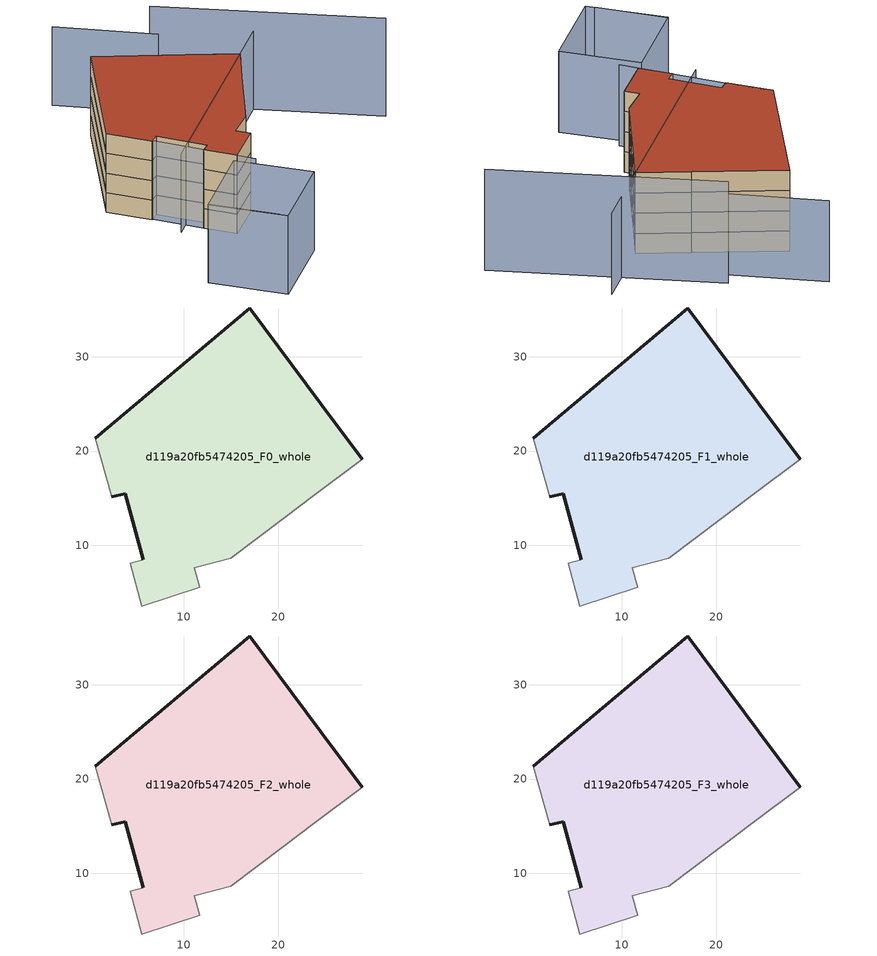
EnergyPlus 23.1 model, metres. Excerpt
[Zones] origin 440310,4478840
d119a20fb5474205_F0_whole
 floor ground (EU_floor_Construction): 24.55,25.02 28.94,19.11 23.89,15.35 20.59,12.86 14.97,8.62 11.1,7.6 11.66,5.54 5.54,3.55 4.3,8.09 5.68,8.45 3.75,15.47 2.32,15.13 0.58,21.36 16.98,35.19 z0
 wall outside (EU_wall_Construction): 28.94,19.11 24.55,25.02 16.98,35.19 0.58,21.36 / 2.32,15.13 3.75,15.47 5.68,8.45 z0:3
 wall adiabatic (EU_wall_Construction): 0.58,21.36 2.32,15.13 / 5.68,8.45 4.3,8.09 5.54,3.55 11.66,5.54 11.1,7.6 14.97,8.62 20.59,12.86 23.89,15.35 28.94,19.11 z0:3
d119a20fb5474205_F1_whole
 floor to d119a20fb5474205_F0_whole (EU_floor_Construction): 24.55,25.02 28.94,19.11 23.89,15.35 20.59,12.86 14.97,8.62 11.1,7.6 11.66,5.54 5.54,3.55 4.3,8.09 5.68,8.45 3.75,15.47 2.32,15.13 0.58,21.36 16.98,35.19 z3
 wall outside (EU_wall_Construction): 28.94,19.11 24.55,25.02 16.98,35.19 0.58,21.36 / 2.32,15.13 3.75,15.47 5.68,8.45 z3:6
 wall adiabatic (EU_wall_Construction): 0.58,21.36 2.32,15.13 / 5.68,8.45 4.3,8.09 5.54,3.55 11.66,5.54 11.1,7.6 14.97,8.62 20.59,12.86 23.89,15.35 28.94,19.11 z3:6
d119a20fb5474205_F2_whole
 floor to d119a20fb5474205_F1_whole (EU_floor_Construction): 24.55,25.02 28.94,19.11 23.89,15.35 20.59,12.86 14.97,8.62 11.1,7.6 11.66,5.54 5.54,3.55 4.3,8.09 5.68,8.45 3.75,15.47 2.32,15.13 0.58,21.36 16.98,35.19 z6
 wall outside (EU_wall_Construction): 28.94,19.11 24.55,25.02 16.98,35.19 0.58,21.36 / 2.32,15.13 3.75,15.47 5.68,8.45 z6:9
 wall adiabatic (EU_wall_Construction): 0.58,21.36 2.32,15.13 / 5.68,8.45 4.3,8.09 5.54,3.55 11.66,5.54 11.1,7.6 14.97,8.62 20.59,12.86 23.89,15.35 28.94,19.11 z6:9
d119a20fb5474205_F3_whole
 floor to d119a20fb5474205_F2_whole (EU_floor_Construction): 24.55,25.02 28.94,19.11 23.89,15.35 20.59,12.86 14.97,8.62 11.1,7.6 11.66,5.54 5.54,3.55 4.3,8.09 5.68,8.45 3.75,15.47 2.32,15.13 0.58,21.36 16.98,35.19 z9
 wall outside (EU_wall_Construction): 28.94,19.11 24.55,25.02 16.98,35.19 0.58,21.36 / 2.32,15.13 3.75,15.47 5.68,8.45 z9:12
 wall adiabatic (EU_wall_Construction): 0.58,21.36 2.32,15.13 / 5.68,8.45 4.3,8.09 5.54,3.55 11.66,5.54 11.1,7.6 14.97,8.62 20.59,12.86 23.89,15.35 28.94,19.11 z9:12
 roof outside (EU_roof_Construction): 20.59,12.86 23.89,15.35 28.94,19.11 24.55,25.02 16.98,35.19 0.58,21.36 2.32,15.13 3.75,15.47 5.68,8.45 4.3,8.09 5.54,3.55 11.66,5.54 11.1,7.6 14.97,8.62 z12
shading: -7.81,-0.92 -4.67,-10.31 / 1.71,9.96 39.54,22.68 / 27.21,31.18 20.9,44.11 / 0.87,21.43 6.21,0.98 / -7.86,-0.94 4.06,3.06 / 4.06,3.06 7.62,-7.53 / 7.62,-7.53 -4.3,-11.53 / -4.3,-11.53 -7.86,-0.94 z0:12; 43.6,5.49 28.58,33.49 z0:15
[Building]
EU S2 Campaign: North Axis=0; Terrain=City; Solar Distribution=FullExterior
[Site:Location]
Madrid: Latitude=40.5; Longitude=-3.5; Time Zone=1; Elevation=609
[SizingPeriod:WeatherFileDays]
AnnualSizingPeriod: Begin Month=1; Begin Day of Month=1; End Month=12; End Day of Month=31; Day of Week for Start Day=Monday; Use Weather File Daylight Saving Period=No; Use Weather File Rain and Snow Indicators=No
[MATERIAL]
EU_InternalMass_Material: Roughness=MediumRough; Thickness=0.1; Conductivity=1; Density=1800; Specific Heat=900; Thermal Absorptance=0.9; Solar Absorptance=0.7; Visible Absorptance=0.7
[MATERIAL:NOMASS] Roughness=MediumRough; Thermal Absorptance=0.9; Solar Absorptance=0.7; Visible Absorptance=0.7
Name | Thermal Resistance
EU_wall_NoMass | 0.609216
EU_roof_NoMass | 0.513268
EU_floor_NoMass | 0.568163
[CONSTRUCTION]
EU_wall_Construction: EU_wall_NoMass
EU_roof_Construction: EU_roof_NoMass
EU_floor_Construction: EU_floor_NoMass
EU_InternalMass_Construction: EU_InternalMass_Material
[ZONE] Type=1; Multiplier=1; Ceiling Height=autocalculate; Volume=1399.49; Floor Area=autocalculate; Part of Total Floor Area=Yes
d119a20fb5474205_F0_whole; d119a20fb5474205_F1_whole; d119a20fb5474205_F2_whole; d119a20fb5474205_F3_whole
[INTERNALMASS] Construction=EU_InternalMass_Construction; Surface Area=434.498
Name | Zone or ZoneList
d119a20fb5474205_F0_whole_EU_InternalMass | d119a20fb5474205_F0_whole
d119a20fb5474205_F1_whole_EU_InternalMass | d119a20fb5474205_F1_whole
d119a20fb5474205_F2_whole_EU_InternalMass | d119a20fb5474205_F2_whole
d119a20fb5474205_F3_whole_EU_InternalMass | d119a20fb5474205_F3_whole
[OTHEREQUIPMENT] Fuel Type=Electricity; Design Level Calculation Method=Watts/Area; Power per Zone Floor Area=1; Fraction Latent=0; Fraction Radiant=0; Fraction Lost=0; Carbon Dioxide Generation Rate=0; EndUse Subcategory=EU_Step8_InternalGains
Name | Zone or ZoneList or Space or SpaceList | Schedule
EU_Step8_InternalGain_d119a20fb5474205_F0_whole_f000 | d119a20fb5474205_F0_whole | EU_Step8_GainSchedule_d119a20fb5474205_F0_whole_f000
EU_Step8_InternalGain_d119a20fb5474205_F1_whole_f000 | d119a20fb5474205_F1_whole | EU_Step8_GainSchedule_d119a20fb5474205_F1_whole_f000
EU_Step8_InternalGain_d119a20fb5474205_F2_whole_f000 | d119a20fb5474205_F2_whole | EU_Step8_GainSchedule_d119a20fb5474205_F2_whole_f000
EU_Step8_InternalGain_d119a20fb5474205_F3_whole_f000 | d119a20fb5474205_F3_whole | EU_Step8_GainSchedule_d119a20fb5474205_F3_whole_f000
[ZONEVENTILATION:DESIGNFLOWRATE] Schedule=EU_AlwaysOn; Design Flow Rate Calculation Method=AirChanges/Hour; Air Changes per Hour=0.752966; Ventilation Type=Natural; Fan Pressure Rise=0; Fan Total Efficiency=1; Constant Term Coefficient=1; Temperature Term Coefficient=0; Velocity Term Coefficient=0; Velocity Squared Term Coefficient=0; Minimum Indoor Temperature=-100; Maximum Indoor Temperature=100; Delta Temperature=-100; Minimum Outdoor Temperature=-100; Maximum Outdoor Temperature=100; Maximum Wind Speed=40
Name | Zone or ZoneList or Space or SpaceList
EU_ConstantAir_d119a20fb5474205_F0_whole | d119a20fb5474205_F0_whole
EU_ConstantAir_d119a20fb5474205_F1_whole | d119a20fb5474205_F1_whole
EU_ConstantAir_d119a20fb5474205_F2_whole | d119a20fb5474205_F2_whole
EU_ConstantAir_d119a20fb5474205_F3_whole | d119a20fb5474205_F3_whole
[HVACTEMPLATE:THERMOSTAT] Constant Heating Setpoint=20; Constant Cooling Setpoint=50
EU_HeatOnly_d119a20fb5474205_F0_whole; EU_HeatOnly_d119a20fb5474205_F1_whole; EU_HeatOnly_d119a20fb5474205_F2_whole; EU_HeatOnly_d119a20fb5474205_F3_whole
[HVACTEMPLATE:ZONE:IDEALLOADSAIRSYSTEM] System Availability Schedule=EU_AlwaysOn; Maximum Heating Supply Air Temperature=50; Minimum Cooling Supply Air Temperature=13; Maximum Heating Supply Air Humidity Ratio=0.0156; Minimum Cooling Supply Air Humidity Ratio=0.0077; Heating Limit=NoLimit; Cooling Limit=NoLimit; Heating Availability Schedule=EU_AlwaysOn; Cooling Availability Schedule=EU_CoolingOff; Dehumidification Control Type=ConstantSensibleHeatRatio; Cooling Sensible Heat Ratio=0.7; Dehumidification Setpoint=60; Humidification Control Type=None; Humidification Setpoint=30; Outdoor Air Method=None; Outdoor Air Flow Rate per Person=0.00944; Outdoor Air Flow Rate per Zone Floor Area=0; Outdoor Air Flow Rate per Zone=0; Demand Controlled Ventilation Type=None; Outdoor Air Economizer Type=NoEconomizer; Heat Recovery Type=None; Sensible Heat Recovery Effectiveness=0.7; Latent Heat Recovery Effectiveness=0.65
Name | Template Thermostat
d119a20fb5474205_F0_whole | EU_HeatOnly_d119a20fb5474205_F0_whole
d119a20fb5474205_F1_whole | EU_HeatOnly_d119a20fb5474205_F1_whole
d119a20fb5474205_F2_whole | EU_HeatOnly_d119a20fb5474205_F2_whole
d119a20fb5474205_F3_whole | EU_HeatOnly_d119a20fb5474205_F3_whole
[SIZING:ZONE] Zone Cooling Design Supply Air Temperature Input Method=SupplyAirTemperature; Zone Cooling Design Supply Air Temperature=13; Zone Heating Design Supply Air Temperature Input Method=SupplyAirTemperature; Zone Heating Design Supply Air Temperature=50; Zone Cooling Design Supply Air Humidity Ratio=0.008; Zone Heating Design Supply Air Humidity Ratio=0.008; Cooling Design Air Flow Method=DesignDay; Cooling Design Air Flow Rate=0; Cooling Minimum Air Flow per Zone Floor Area=0.000762; Cooling Minimum Air Flow=0; Cooling Minimum Air Flow Fraction=0.2; Heating Design Air Flow Method=DesignDay; Heating Design Air Flow Rate=0; Heating Maximum Air Flow per Zone Floor Area=0.002032; Heating Maximum Air Flow=0.141576; Heating Maximum Air Flow Fraction=0.3; Account for Dedicated Outdoor Air System=No; Dedicated Outdoor Air System Control Strategy=NeutralSupplyAir; Dedicated Outdoor Air Low Setpoint Temperature for Design=autosize; Dedicated Outdoor Air High Setpoint Temperature for Design=autosize; Zone Load Sizing Method=Sensible Load Only No Latent Load; Zone Latent Cooling Design Supply Air Humidity Ratio Input Method=HumidityRatioDifference; Zone Cooling Design Supply Air Humidity Ratio Difference=0.005; Zone Latent Heating Design Supply Air Humidity Ratio Input Method=HumidityRatioDifference; Zone Humidification Design Supply Air Humidity Ratio Difference=0.005
d119a20fb5474205_F0_whole; d119a20fb5474205_F1_whole; d119a20fb5474205_F2_whole; d119a20fb5474205_F3_whole
[SCHEDULE:CONSTANT]
Name | Hourly Value
EU_AlwaysOn | 1
EU_CoolingOff | 0
[SCHEDULE:FILE] Column Number=1; Rows to Skip at Top=0; Number of Hours of Data=8760; Column Separator=Comma; Interpolate to Timestep=No; Minutes per Item=60; Adjust Schedule for Daylight Savings=Yes
Name | File
EU_Step8_GainSchedule_d119a20fb5474205_F0_whole_f000 | ../../schedules/d119a20fb5474205/d119a20fb5474205_F0_whole_f000_gain.csv
EU_Step8_GainSchedule_d119a20fb5474205_F1_whole_f000 | ../../schedules/d119a20fb5474205/d119a20fb5474205_F1_whole_f000_gain.csv
EU_Step8_GainSchedule_d119a20fb5474205_F2_whole_f000 | ../../schedules/d119a20fb5474205/d119a20fb5474205_F2_whole_f000_gain.csv
EU_Step8_GainSchedule_d119a20fb5474205_F3_whole_f000 | ../../schedules/d119a20fb5474205/d119a20fb5474205_F3_whole_f000_gain.csv
